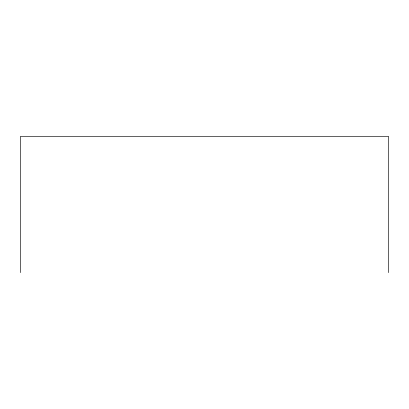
<?xml version="1.0" encoding="UTF-8"?>
<svg xmlns="http://www.w3.org/2000/svg" width="409" height="409" viewBox="0 0 409 409"><rect width="100%" height="100%" fill="white"/><g stroke="black" fill="none" stroke-linecap="round" stroke-linejoin="round"><path stroke-width="0.61" d="M388.55 272.604L388.55 136.396L20.45 136.396L20.45 272.604"/></g></svg>
